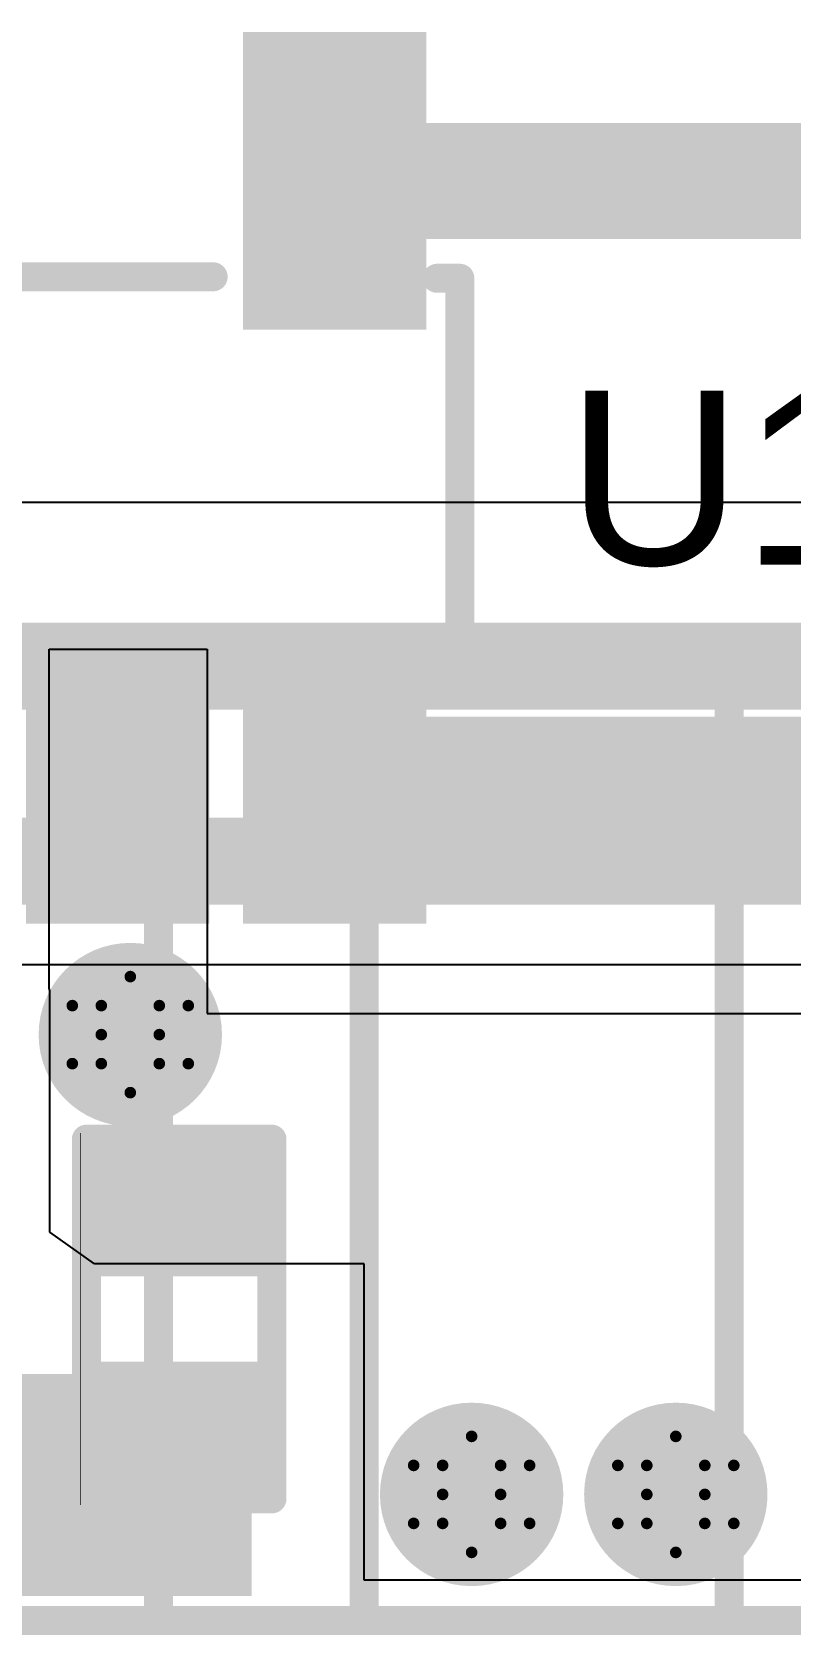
# Model space of a CAD drawing. Header units: inches. Extents: x -3 to 177, y -3 to 56.
# Drawn here: x 10.25 to 13.57, y 11.65 to 18.67 of the extents above; entities that cross this region are included whole.
import ezdxf

# ---------------------------------------------------------------- set-up
doc = ezdxf.new("R2010")
doc.units = ezdxf.units.IN
for name, color, linetype in [('Bottom Layer', 5, 'Continuous'), ('Bottom Overlay', 54, 'Continuous'), ('Bottom Solder', 6, 'Continuous'), ('Drill Drawing', 1, 'Continuous'), ('Top Layer', 1, 'Continuous'), ('Top Overlay', 2, 'Continuous'), ('Top Paste', 8, 'Continuous'), ('Top Solder', 216, 'Continuous'), ('Via Holes', 16, 'Continuous')]:
    doc.layers.add(name, color=color, linetype=linetype)
doc.styles.add('Arial', font='', dxfattribs={"height": 0.2})
doc.styles.get('Arial').set_extended_font_data('Arial')

# ---------------------------------------------------------------- blocks, each defined once
blk = doc.blocks.new('SOT_23_5_1')
at = {"layer": 'Top Layer'}
for points in [[(-1.85, 1.25), (-0.75, 1.25), (-0.75, 0.65), (-1.85, 0.65)], [(0.75, 1.25), (1.85, 1.25), (1.85, 0.65), (0.75, 0.65)], [(-1.85, 0.3), (-0.75, 0.3), (-0.75, -0.3), (-1.85, -0.3)], [(-1.85, -0.65), (-0.75, -0.65), (-0.75, -1.25), (-1.85, -1.25)], [(0.75, -0.65), (1.85, -0.65), (1.85, -1.25), (0.75, -1.25)]]:
    blk.add_hatch(color=1, dxfattribs=at).paths.add_polyline_path(points)
at = {"layer": 'Top Paste'}
for points in [[(-1.85, 1.25), (-0.75, 1.25), (-0.75, 0.65), (-1.85, 0.65)], [(0.75, 1.25), (1.85, 1.25), (1.85, 0.65), (0.75, 0.65)], [(-1.85, 0.3), (-0.75, 0.3), (-0.75, -0.3), (-1.85, -0.3)], [(-1.85, -0.65), (-0.75, -0.65), (-0.75, -1.25), (-1.85, -1.25)], [(0.75, -0.65), (1.85, -0.65), (1.85, -1.25), (0.75, -1.25)]]:
    blk.add_hatch(color=8, dxfattribs=at).paths.add_polyline_path(points)
at = {"layer": 'Top Solder'}
for points in [[(-1.9516, 1.3516), (-0.6484, 1.3516), (-0.6484, 0.5484), (-1.9516, 0.5484)], [(0.6484, 1.3516), (1.9516, 1.3516), (1.9516, 0.5484), (0.6484, 0.5484)], [(-1.9516, 0.4016), (-0.6484, 0.4016), (-0.6484, -0.4016), (-1.9516, -0.4016)], [(-1.9516, -0.5484), (-0.6484, -0.5484), (-0.6484, -1.3516), (-1.9516, -1.3516)], [(0.6484, -0.5484), (1.9516, -0.5484), (1.9516, -1.3516), (0.6484, -1.3516)]]:
    blk.add_hatch(color=216, dxfattribs=at).paths.add_polyline_path(points)
at = {"layer": 'Top Overlay'}
for points in [[(-0.879, 1.4986, 0.127, 0.127, 0), (-0.879, 1.3986, 0.127, 0.127, 0)], [(-0.879, 1.4986, 0.127, 0.127, 0), (0.8736, 1.4986, 0.127, 0.127, 0)], [(0.8736, 1.4986, 0.127, 0.127, 0), (0.8736, 1.3986, 0.127, 0.127, 0)], [(-2.1336, 1.0668, 0.127, 0.127, 0), (-2.1336, 0.8128, 0.127, 0.127, 0)], [(-2.1336, 1.0668, 0.127, 0.127, 0), (-2.0066, 0.9398, 0.127, 0.127, 0)], [(-2.0066, 0.9398, 0.127, 0.127, 0), (-2.1336, 0.8128, 0.127, 0.127, 0)], [(0.88, 0.44, 0.127, 0.127, 0), (0.88, -0.418, 0.127, 0.127, 0)], [(-0.879, -1.3986, 0.127, 0.127, 0), (-0.879, -1.4986, 0.127, 0.127, 0)], [(0.8736, -1.3986, 0.127, 0.127, 0), (0.8736, -1.4986, 0.127, 0.127, 0)], [(-0.879, -1.4986, 0.127, 0.127, 0), (0.8736, -1.4986, 0.127, 0.127, 0)]]:
    blk.add_lwpolyline(points, format="xyseb", dxfattribs=at)
for points in [[(-0.9108, 1.4986, 0.0635, 0.0635, 1), (-0.8473, 1.4986, 0.0635, 0.0635, 1)], [(-0.9108, 1.4986, 0.0635, 0.0635, 1), (-0.8473, 1.4986, 0.0635, 0.0635, 1)], [(0.8418, 1.4986, 0.0635, 0.0635, 1), (0.9053, 1.4986, 0.0635, 0.0635, 1)], [(0.8418, 1.4986, 0.0635, 0.0635, 1), (0.9053, 1.4986, 0.0635, 0.0635, 1)], [(-0.9108, 1.3986, 0.0635, 0.0635, 1), (-0.8473, 1.3986, 0.0635, 0.0635, 1)], [(0.8418, 1.3986, 0.0635, 0.0635, 1), (0.9053, 1.3986, 0.0635, 0.0635, 1)], [(-2.1654, 1.0668, 0.0635, 0.0635, 1), (-2.1019, 1.0668, 0.0635, 0.0635, 1)], [(-2.1654, 1.0668, 0.0635, 0.0635, 1), (-2.1019, 1.0668, 0.0635, 0.0635, 1)], [(-2.0383, 0.9398, 0.0635, 0.0635, 1), (-1.9748, 0.9398, 0.0635, 0.0635, 1)], [(-2.0383, 0.9398, 0.0635, 0.0635, 1), (-1.9748, 0.9398, 0.0635, 0.0635, 1)], [(-2.1654, 0.8128, 0.0635, 0.0635, 1), (-2.1019, 0.8128, 0.0635, 0.0635, 1)], [(-2.1654, 0.8128, 0.0635, 0.0635, 1), (-2.1019, 0.8128, 0.0635, 0.0635, 1)], [(0.8483, 0.44, 0.0635, 0.0635, 1), (0.9118, 0.44, 0.0635, 0.0635, 1)], [(0.8483, -0.418, 0.0635, 0.0635, 1), (0.9118, -0.418, 0.0635, 0.0635, 1)], [(-0.9108, -1.3986, 0.0635, 0.0635, 1), (-0.8473, -1.3986, 0.0635, 0.0635, 1)], [(0.8418, -1.3986, 0.0635, 0.0635, 1), (0.9053, -1.3986, 0.0635, 0.0635, 1)], [(-0.9108, -1.4986, 0.0635, 0.0635, 1), (-0.8473, -1.4986, 0.0635, 0.0635, 1)], [(-0.9108, -1.4986, 0.0635, 0.0635, 1), (-0.8473, -1.4986, 0.0635, 0.0635, 1)], [(0.8418, -1.4986, 0.0635, 0.0635, 1), (0.9053, -1.4986, 0.0635, 0.0635, 1)], [(0.8418, -1.4986, 0.0635, 0.0635, 1), (0.9053, -1.4986, 0.0635, 0.0635, 1)]]:
    blk.add_lwpolyline(points, format="xyseb", close=True, dxfattribs=at)
blk = doc.blocks.new('R___0402_14')
at = {"layer": 'Top Layer'}
for points in [[(-0.6985, -0.3175), (-0.6985, 0.3175), (-0.2413, 0.3175), (-0.2413, -0.3175)], [(0.2413, -0.3175), (0.2413, 0.3175), (0.6985, 0.3175), (0.6985, -0.3175)]]:
    blk.add_hatch(color=1, dxfattribs=at).paths.add_polyline_path(points)
at = {"layer": 'Top Paste'}
for points in [[(-0.6985, -0.3175), (-0.6985, 0.3175), (-0.2413, 0.3175), (-0.2413, -0.3175)], [(0.2413, -0.3175), (0.2413, 0.3175), (0.6985, 0.3175), (0.6985, -0.3175)]]:
    blk.add_hatch(color=8, dxfattribs=at).paths.add_polyline_path(points)
at = {"layer": 'Top Solder'}
for points in [[(-0.7535, -0.3725), (-0.7535, 0.3725), (-0.1863, 0.3725), (-0.1863, -0.3725)], [(0.1863, -0.3725), (0.1863, 0.3725), (0.7535, 0.3725), (0.7535, -0.3725)]]:
    blk.add_hatch(color=216, dxfattribs=at).paths.add_polyline_path(points)
at = {"layer": 'Top Overlay'}
for points in [[(0.7874, 0.4064, 0.127, 0.127, 0), (-0.7874, 0.4064, 0.127, 0.127, 0)], [(-0.7874, -0.4064, 0.127, 0.127, 0), (-0.7874, 0.4064, 0.127, 0.127, 0)], [(0.7874, -0.4064, 0.127, 0.127, 0), (0.7874, 0.4064, 0.127, 0.127, 0)], [(0.7874, -0.4064, 0.127, 0.127, 0), (-0.7874, -0.4064, 0.127, 0.127, 0)], [(0.8128, -0.4318, 0.00323, 0.00323, 0), (-0.8128, -0.4318, 0.00323, 0.00323, 0)]]:
    blk.add_lwpolyline(points, format="xyseb", dxfattribs=at)
for points in [[(-0.8191, 0.4064, 0.0635, 0.0635, 1), (-0.7556, 0.4064, 0.0635, 0.0635, 1)], [(-0.8191, 0.4064, 0.0635, 0.0635, 1), (-0.7556, 0.4064, 0.0635, 0.0635, 1)], [(0.7556, 0.4064, 0.0635, 0.0635, 1), (0.8191, 0.4064, 0.0635, 0.0635, 1)], [(0.7556, 0.4064, 0.0635, 0.0635, 1), (0.8191, 0.4064, 0.0635, 0.0635, 1)], [(-0.8191, -0.4064, 0.0635, 0.0635, 1), (-0.7556, -0.4064, 0.0635, 0.0635, 1)], [(-0.8191, -0.4064, 0.0635, 0.0635, 1), (-0.7556, -0.4064, 0.0635, 0.0635, 1)], [(0.7556, -0.4064, 0.0635, 0.0635, 1), (0.8191, -0.4064, 0.0635, 0.0635, 1)], [(0.7556, -0.4064, 0.0635, 0.0635, 1), (0.8191, -0.4064, 0.0635, 0.0635, 1)], [(-0.8136, -0.4318, 0.00161, 0.00161, 1), (-0.812, -0.4318, 0.00161, 0.00161, 1)], [(0.812, -0.4318, 0.00161, 0.00161, 1), (0.8136, -0.4318, 0.00161, 0.00161, 1)]]:
    blk.add_lwpolyline(points, format="xyseb", close=True, dxfattribs=at)
blk = doc.blocks.new('B01_A_7P_R4_MALE_B_20')
at = {"layer": 'Bottom Overlay'}
for points in [[(-0.8, 6.8112, 0.127, 0.127, 0), (0.8, 6.8112, 0.127, 0.127, 0)], [(0.8, 2.7112, 0.127, 0.127, 0), (0.8, 6.8112, 0.127, 0.127, 0)], [(1.7, 6.8112, 0.127, 0.127, 0), (3.3, 6.8112, 0.127, 0.127, 0)], [(1.7, 2.7112, 0.127, 0.127, 0), (1.7, 6.8112, 0.127, 0.127, 0)], [(3.3, 2.7112, 0.127, 0.127, 0), (3.3, 6.8112, 0.127, 0.127, 0)], [(0, 2.7112, 0.127, 0.127, 0), (9.75, 2.7112, 0.127, 0.127, 0)]]:
    blk.add_lwpolyline(points, format="xyseb", dxfattribs=at)
for points in [[(0.7683, 6.8112, 0.0635, 0.0635, 1), (0.8318, 6.8112, 0.0635, 0.0635, 1)], [(0.7683, 6.8112, 0.0635, 0.0635, 1), (0.8318, 6.8112, 0.0635, 0.0635, 1)], [(1.6682, 6.8112, 0.0635, 0.0635, 1), (1.7317, 6.8112, 0.0635, 0.0635, 1)], [(1.6682, 6.8112, 0.0635, 0.0635, 1), (1.7317, 6.8112, 0.0635, 0.0635, 1)], [(3.2683, 6.8112, 0.0635, 0.0635, 1), (3.3318, 6.8112, 0.0635, 0.0635, 1)], [(3.2683, 6.8112, 0.0635, 0.0635, 1), (3.3318, 6.8112, 0.0635, 0.0635, 1)], [(0.7683, 2.7112, 0.0635, 0.0635, 1), (0.8318, 2.7112, 0.0635, 0.0635, 1)], [(1.6682, 2.7112, 0.0635, 0.0635, 1), (1.7317, 2.7112, 0.0635, 0.0635, 1)], [(3.2683, 2.7112, 0.0635, 0.0635, 1), (3.3318, 2.7112, 0.0635, 0.0635, 1)]]:
    blk.add_lwpolyline(points, format="xyseb", close=True, dxfattribs=at)

msp = doc.modelspace()

# ---------------------------------------------------------------- hatches: boundary and pattern name
at = {"layer": 'Bottom Layer'}
h = msp.add_hatch(color=5, dxfattribs=at)
edge = h.paths.add_edge_path()
edge.add_arc((10.6764, 14.276), 0.3, 0, 360)
h = msp.add_hatch(color=5, dxfattribs=at)
edge = h.paths.add_edge_path()
edge.add_arc((12.1714, 12.263), 0.3, 0, 360)
h = msp.add_hatch(color=5, dxfattribs=at)
edge = h.paths.add_edge_path()
edge.add_arc((13.0657, 12.263), 0.3, 0, 360)
at = {"layer": 'Bottom Solder'}
h = msp.add_hatch(color=6, dxfattribs=at)
edge = h.paths.add_edge_path()
edge.add_arc((10.6764, 14.276), 0.4016, 0, 360)
h = msp.add_hatch(color=6, dxfattribs=at)
edge = h.paths.add_edge_path()
edge.add_arc((12.1714, 12.263), 0.4016, 0, 360)
h = msp.add_hatch(color=6, dxfattribs=at)
edge = h.paths.add_edge_path()
edge.add_arc((13.0657, 12.263), 0.4016, 0, 360)
at = {"layer": 'Top Layer'}
h = msp.add_hatch(color=1, dxfattribs=at)
edge = h.paths.add_edge_path()
edge.add_arc((10.6764, 14.276), 0.3, 0, 360)
msp.add_hatch(color=1, dxfattribs=at).paths.add_polyline_path([(7.9421, 11.8188), (11.2078, 11.8188), (11.2078, 12.7895), (7.9421, 12.7895)])
h = msp.add_hatch(color=1, dxfattribs=at)
edge = h.paths.add_edge_path()
edge.add_arc((12.1714, 12.263), 0.3, 0, 360)
h = msp.add_hatch(color=1, dxfattribs=at)
edge = h.paths.add_edge_path()
edge.add_arc((13.0657, 12.263), 0.3, 0, 360)
at = {"layer": 'Top Solder'}
h = msp.add_hatch(color=216, dxfattribs=at)
edge = h.paths.add_edge_path()
edge.add_arc((10.6764, 14.276), 0.4016, 0, 360)
h = msp.add_hatch(color=216, dxfattribs=at)
edge = h.paths.add_edge_path()
edge.add_arc((12.1714, 12.263), 0.4016, 0, 360)
h = msp.add_hatch(color=216, dxfattribs=at)
edge = h.paths.add_edge_path()
edge.add_arc((13.0657, 12.263), 0.4016, 0, 360)
at = {"layer": 'Via Holes'}
h = msp.add_hatch(color=7, dxfattribs=at)
edge = h.paths.add_edge_path()
edge.add_arc((10.6764, 14.276), 0.15, 0, 360)
h = msp.add_hatch(color=7, dxfattribs=at)
edge = h.paths.add_edge_path()
edge.add_arc((12.1714, 12.263), 0.15, 0, 360)
h = msp.add_hatch(color=7, dxfattribs=at)
edge = h.paths.add_edge_path()
edge.add_arc((13.0657, 12.263), 0.15, 0, 360)

# ---------------------------------------------------------------- linework, layer by layer
at = {"layer": 'Bottom Layer'}
for p, q in [((22.241, 16.6064), (1.7066, 16.6064)), ((7.6608, 14.5823), (16.3603, 14.5823))]:
    msp.add_line(p, q, dxfattribs=at)
for points in [[(8.504, 15.8894, 0.381, 0.381, 0), (17.1108, 15.8894, 0.381, 0.381, 0)], [(7.3305, 15.0355, 0.381, 0.381, 0), (16.6905, 15.0355, 0.381, 0.381, 0)]]:
    msp.add_lwpolyline(points, format="xyseb", dxfattribs=at)
at = {"layer": 'Drill Drawing'}
for points in [[(10.5494, 14.403, 0.0508, 0.0508, 0), (10.6764, 14.53, 0.0508, 0.0508, 0)], [(10.6764, 14.53, 0.0508, 0.0508, 0), (10.8034, 14.403, 0.0508, 0.0508, 0)], [(10.4224, 14.403, 0.0508, 0.0508, 0), (10.5494, 14.276, 0.0508, 0.0508, 0)], [(10.4224, 14.403, 0.0508, 0.0508, 0), (10.5494, 14.403, 0.0508, 0.0508, 0)], [(10.8034, 14.403, 0.0508, 0.0508, 0), (10.9304, 14.403, 0.0508, 0.0508, 0)], [(10.8034, 14.276, 0.0508, 0.0508, 0), (10.9304, 14.403, 0.0508, 0.0508, 0)], [(10.4224, 14.149, 0.0508, 0.0508, 0), (10.5494, 14.276, 0.0508, 0.0508, 0)], [(10.8034, 14.276, 0.0508, 0.0508, 0), (10.9304, 14.149, 0.0508, 0.0508, 0)], [(10.4224, 14.149, 0.0508, 0.0508, 0), (10.5494, 14.149, 0.0508, 0.0508, 0)], [(10.5494, 14.149, 0.0508, 0.0508, 0), (10.6764, 14.022, 0.0508, 0.0508, 0)], [(10.6764, 14.022, 0.0508, 0.0508, 0), (10.8034, 14.149, 0.0508, 0.0508, 0)], [(10.8034, 14.149, 0.0508, 0.0508, 0), (10.9304, 14.149, 0.0508, 0.0508, 0)], [(12.0444, 12.39, 0.0508, 0.0508, 0), (12.1714, 12.517, 0.0508, 0.0508, 0)], [(12.1714, 12.517, 0.0508, 0.0508, 0), (12.2984, 12.39, 0.0508, 0.0508, 0)], [(12.9387, 12.39, 0.0508, 0.0508, 0), (13.0657, 12.517, 0.0508, 0.0508, 0)], [(13.0657, 12.517, 0.0508, 0.0508, 0), (13.1927, 12.39, 0.0508, 0.0508, 0)], [(11.9174, 12.39, 0.0508, 0.0508, 0), (12.0444, 12.263, 0.0508, 0.0508, 0)], [(11.9174, 12.39, 0.0508, 0.0508, 0), (12.0444, 12.39, 0.0508, 0.0508, 0)], [(12.2984, 12.39, 0.0508, 0.0508, 0), (12.4254, 12.39, 0.0508, 0.0508, 0)], [(12.2984, 12.263, 0.0508, 0.0508, 0), (12.4254, 12.39, 0.0508, 0.0508, 0)], [(12.8117, 12.39, 0.0508, 0.0508, 0), (12.9387, 12.263, 0.0508, 0.0508, 0)], [(12.8117, 12.39, 0.0508, 0.0508, 0), (12.9387, 12.39, 0.0508, 0.0508, 0)], [(13.1927, 12.39, 0.0508, 0.0508, 0), (13.3197, 12.39, 0.0508, 0.0508, 0)], [(13.1927, 12.263, 0.0508, 0.0508, 0), (13.3197, 12.39, 0.0508, 0.0508, 0)], [(11.9174, 12.136, 0.0508, 0.0508, 0), (12.0444, 12.263, 0.0508, 0.0508, 0)], [(12.2984, 12.263, 0.0508, 0.0508, 0), (12.4254, 12.136, 0.0508, 0.0508, 0)], [(12.8117, 12.136, 0.0508, 0.0508, 0), (12.9387, 12.263, 0.0508, 0.0508, 0)], [(13.1927, 12.263, 0.0508, 0.0508, 0), (13.3197, 12.136, 0.0508, 0.0508, 0)], [(11.9174, 12.136, 0.0508, 0.0508, 0), (12.0444, 12.136, 0.0508, 0.0508, 0)], [(12.0444, 12.136, 0.0508, 0.0508, 0), (12.1714, 12.009, 0.0508, 0.0508, 0)], [(12.1714, 12.009, 0.0508, 0.0508, 0), (12.2984, 12.136, 0.0508, 0.0508, 0)], [(12.2984, 12.136, 0.0508, 0.0508, 0), (12.4254, 12.136, 0.0508, 0.0508, 0)], [(12.8117, 12.136, 0.0508, 0.0508, 0), (12.9387, 12.136, 0.0508, 0.0508, 0)], [(12.9387, 12.136, 0.0508, 0.0508, 0), (13.0657, 12.009, 0.0508, 0.0508, 0)], [(13.0657, 12.009, 0.0508, 0.0508, 0), (13.1927, 12.136, 0.0508, 0.0508, 0)], [(13.1927, 12.136, 0.0508, 0.0508, 0), (13.3197, 12.136, 0.0508, 0.0508, 0)]]:
    msp.add_lwpolyline(points, format="xyseb", dxfattribs=at)
for points in [[(10.6637, 14.53, 0.0254, 0.0254, 1), (10.6891, 14.53, 0.0254, 0.0254, 1)], [(10.6637, 14.53, 0.0254, 0.0254, 1), (10.6891, 14.53, 0.0254, 0.0254, 1)], [(10.4097, 14.403, 0.0254, 0.0254, 1), (10.4351, 14.403, 0.0254, 0.0254, 1)], [(10.4097, 14.403, 0.0254, 0.0254, 1), (10.4351, 14.403, 0.0254, 0.0254, 1)], [(10.5367, 14.403, 0.0254, 0.0254, 1), (10.5621, 14.403, 0.0254, 0.0254, 1)], [(10.5367, 14.403, 0.0254, 0.0254, 1), (10.5621, 14.403, 0.0254, 0.0254, 1)], [(10.7907, 14.403, 0.0254, 0.0254, 1), (10.8161, 14.403, 0.0254, 0.0254, 1)], [(10.7907, 14.403, 0.0254, 0.0254, 1), (10.8161, 14.403, 0.0254, 0.0254, 1)], [(10.9177, 14.403, 0.0254, 0.0254, 1), (10.9431, 14.403, 0.0254, 0.0254, 1)], [(10.9177, 14.403, 0.0254, 0.0254, 1), (10.9431, 14.403, 0.0254, 0.0254, 1)], [(10.5367, 14.276, 0.0254, 0.0254, 1), (10.5621, 14.276, 0.0254, 0.0254, 1)], [(10.5367, 14.276, 0.0254, 0.0254, 1), (10.5621, 14.276, 0.0254, 0.0254, 1)], [(10.7907, 14.276, 0.0254, 0.0254, 1), (10.8161, 14.276, 0.0254, 0.0254, 1)], [(10.7907, 14.276, 0.0254, 0.0254, 1), (10.8161, 14.276, 0.0254, 0.0254, 1)], [(10.4097, 14.149, 0.0254, 0.0254, 1), (10.4351, 14.149, 0.0254, 0.0254, 1)], [(10.4097, 14.149, 0.0254, 0.0254, 1), (10.4351, 14.149, 0.0254, 0.0254, 1)], [(10.5367, 14.149, 0.0254, 0.0254, 1), (10.5621, 14.149, 0.0254, 0.0254, 1)], [(10.5367, 14.149, 0.0254, 0.0254, 1), (10.5621, 14.149, 0.0254, 0.0254, 1)], [(10.7907, 14.149, 0.0254, 0.0254, 1), (10.8161, 14.149, 0.0254, 0.0254, 1)], [(10.7907, 14.149, 0.0254, 0.0254, 1), (10.8161, 14.149, 0.0254, 0.0254, 1)], [(10.9177, 14.149, 0.0254, 0.0254, 1), (10.9431, 14.149, 0.0254, 0.0254, 1)], [(10.9177, 14.149, 0.0254, 0.0254, 1), (10.9431, 14.149, 0.0254, 0.0254, 1)], [(10.6637, 14.022, 0.0254, 0.0254, 1), (10.6891, 14.022, 0.0254, 0.0254, 1)], [(10.6637, 14.022, 0.0254, 0.0254, 1), (10.6891, 14.022, 0.0254, 0.0254, 1)], [(12.1587, 12.517, 0.0254, 0.0254, 1), (12.1841, 12.517, 0.0254, 0.0254, 1)], [(12.1587, 12.517, 0.0254, 0.0254, 1), (12.1841, 12.517, 0.0254, 0.0254, 1)], [(13.053, 12.517, 0.0254, 0.0254, 1), (13.0784, 12.517, 0.0254, 0.0254, 1)], [(13.053, 12.517, 0.0254, 0.0254, 1), (13.0784, 12.517, 0.0254, 0.0254, 1)], [(11.9047, 12.39, 0.0254, 0.0254, 1), (11.9301, 12.39, 0.0254, 0.0254, 1)], [(11.9047, 12.39, 0.0254, 0.0254, 1), (11.9301, 12.39, 0.0254, 0.0254, 1)], [(12.0317, 12.39, 0.0254, 0.0254, 1), (12.0571, 12.39, 0.0254, 0.0254, 1)], [(12.0317, 12.39, 0.0254, 0.0254, 1), (12.0571, 12.39, 0.0254, 0.0254, 1)], [(12.2857, 12.39, 0.0254, 0.0254, 1), (12.3111, 12.39, 0.0254, 0.0254, 1)], [(12.2857, 12.39, 0.0254, 0.0254, 1), (12.3111, 12.39, 0.0254, 0.0254, 1)], [(12.4127, 12.39, 0.0254, 0.0254, 1), (12.4381, 12.39, 0.0254, 0.0254, 1)], [(12.4127, 12.39, 0.0254, 0.0254, 1), (12.4381, 12.39, 0.0254, 0.0254, 1)], [(12.799, 12.39, 0.0254, 0.0254, 1), (12.8244, 12.39, 0.0254, 0.0254, 1)], [(12.799, 12.39, 0.0254, 0.0254, 1), (12.8244, 12.39, 0.0254, 0.0254, 1)], [(12.926, 12.39, 0.0254, 0.0254, 1), (12.9514, 12.39, 0.0254, 0.0254, 1)], [(12.926, 12.39, 0.0254, 0.0254, 1), (12.9514, 12.39, 0.0254, 0.0254, 1)], [(13.18, 12.39, 0.0254, 0.0254, 1), (13.2054, 12.39, 0.0254, 0.0254, 1)], [(13.18, 12.39, 0.0254, 0.0254, 1), (13.2054, 12.39, 0.0254, 0.0254, 1)], [(13.307, 12.39, 0.0254, 0.0254, 1), (13.3324, 12.39, 0.0254, 0.0254, 1)], [(13.307, 12.39, 0.0254, 0.0254, 1), (13.3324, 12.39, 0.0254, 0.0254, 1)], [(12.0317, 12.263, 0.0254, 0.0254, 1), (12.0571, 12.263, 0.0254, 0.0254, 1)], [(12.0317, 12.263, 0.0254, 0.0254, 1), (12.0571, 12.263, 0.0254, 0.0254, 1)], [(12.2857, 12.263, 0.0254, 0.0254, 1), (12.3111, 12.263, 0.0254, 0.0254, 1)], [(12.2857, 12.263, 0.0254, 0.0254, 1), (12.3111, 12.263, 0.0254, 0.0254, 1)], [(12.926, 12.263, 0.0254, 0.0254, 1), (12.9514, 12.263, 0.0254, 0.0254, 1)], [(12.926, 12.263, 0.0254, 0.0254, 1), (12.9514, 12.263, 0.0254, 0.0254, 1)], [(13.18, 12.263, 0.0254, 0.0254, 1), (13.2054, 12.263, 0.0254, 0.0254, 1)], [(13.18, 12.263, 0.0254, 0.0254, 1), (13.2054, 12.263, 0.0254, 0.0254, 1)], [(11.9047, 12.136, 0.0254, 0.0254, 1), (11.9301, 12.136, 0.0254, 0.0254, 1)], [(11.9047, 12.136, 0.0254, 0.0254, 1), (11.9301, 12.136, 0.0254, 0.0254, 1)], [(12.0317, 12.136, 0.0254, 0.0254, 1), (12.0571, 12.136, 0.0254, 0.0254, 1)], [(12.0317, 12.136, 0.0254, 0.0254, 1), (12.0571, 12.136, 0.0254, 0.0254, 1)], [(12.2857, 12.136, 0.0254, 0.0254, 1), (12.3111, 12.136, 0.0254, 0.0254, 1)], [(12.2857, 12.136, 0.0254, 0.0254, 1), (12.3111, 12.136, 0.0254, 0.0254, 1)], [(12.4127, 12.136, 0.0254, 0.0254, 1), (12.4381, 12.136, 0.0254, 0.0254, 1)], [(12.4127, 12.136, 0.0254, 0.0254, 1), (12.4381, 12.136, 0.0254, 0.0254, 1)], [(12.799, 12.136, 0.0254, 0.0254, 1), (12.8244, 12.136, 0.0254, 0.0254, 1)], [(12.799, 12.136, 0.0254, 0.0254, 1), (12.8244, 12.136, 0.0254, 0.0254, 1)], [(12.926, 12.136, 0.0254, 0.0254, 1), (12.9514, 12.136, 0.0254, 0.0254, 1)], [(12.926, 12.136, 0.0254, 0.0254, 1), (12.9514, 12.136, 0.0254, 0.0254, 1)], [(13.18, 12.136, 0.0254, 0.0254, 1), (13.2054, 12.136, 0.0254, 0.0254, 1)], [(13.18, 12.136, 0.0254, 0.0254, 1), (13.2054, 12.136, 0.0254, 0.0254, 1)], [(13.307, 12.136, 0.0254, 0.0254, 1), (13.3324, 12.136, 0.0254, 0.0254, 1)], [(13.307, 12.136, 0.0254, 0.0254, 1), (13.3324, 12.136, 0.0254, 0.0254, 1)], [(12.1587, 12.009, 0.0254, 0.0254, 1), (12.1841, 12.009, 0.0254, 0.0254, 1)], [(12.1587, 12.009, 0.0254, 0.0254, 1), (12.1841, 12.009, 0.0254, 0.0254, 1)], [(13.053, 12.009, 0.0254, 0.0254, 1), (13.0784, 12.009, 0.0254, 0.0254, 1)], [(13.053, 12.009, 0.0254, 0.0254, 1), (13.0784, 12.009, 0.0254, 0.0254, 1)]]:
    msp.add_lwpolyline(points, format="xyseb", close=True, dxfattribs=at)
at = {"layer": 'Top Layer'}
for p, q in [((10.3213, 14.4793), (10.3213, 15.9638)), ((10.3213, 15.9638), (11.0133, 15.9638)), ((11.0133, 15.9638), (11.0133, 14.3683)), ((10.3239, 14.4659), (10.3213, 14.4793)), ((10.3239, 13.4118), (10.3239, 14.4659)), ((11.0133, 14.3683), (14.0562, 14.3683)), ((10.5191, 13.2721), (10.3239, 13.4118)), ((11.7, 13.2721), (10.5191, 13.2721)), ((11.7, 11.8878), (11.7, 13.2721)), ((14.2738, 11.8878), (11.7, 11.8878))]:
    msp.add_line(p, q, dxfattribs=at)
for points in [[(11.5713, 18.0138, 0.508, 0.508, 0), (14.2509, 18.0138, 0.508, 0.508, 0)], [(11.5713, 15.4138, 0.508, 0.508, 0), (14.2553, 15.4138, 0.508, 0.508, 0)]]:
    msp.add_lwpolyline(points, format="xyseb", dxfattribs=at)
for points in [[(11.4443, 18.0138, 0.254, 0.254, 1), (11.6983, 18.0138, 0.254, 0.254, 1)], [(11.4443, 15.4138, 0.254, 0.254, 1), (11.6983, 15.4138, 0.254, 0.254, 1)]]:
    msp.add_lwpolyline(points, format="xyseb", close=True, dxfattribs=at)

# ---------------------------------------------------------------- block references
for name, p, rotation in [('SOT_23_5_1', (10.6213, 16.7138), 90), ('R___0402_14', (10.8903, 13.0308), 270)]:
    msp.add_blockref(name, p, dxfattribs=dict(rotation=rotation))
msp.add_blockref('B01_A_7P_R4_MALE_B_20', (10, 9))

# ---------------------------------------------------------------- texts
at = {"layer": 'Top Overlay', "style": 'Arial'}
msp.add_text('U1', height=0.762, dxfattribs=at).set_placement((12.5874, 16.3329))

doc.saveas('drawing.dxf')
